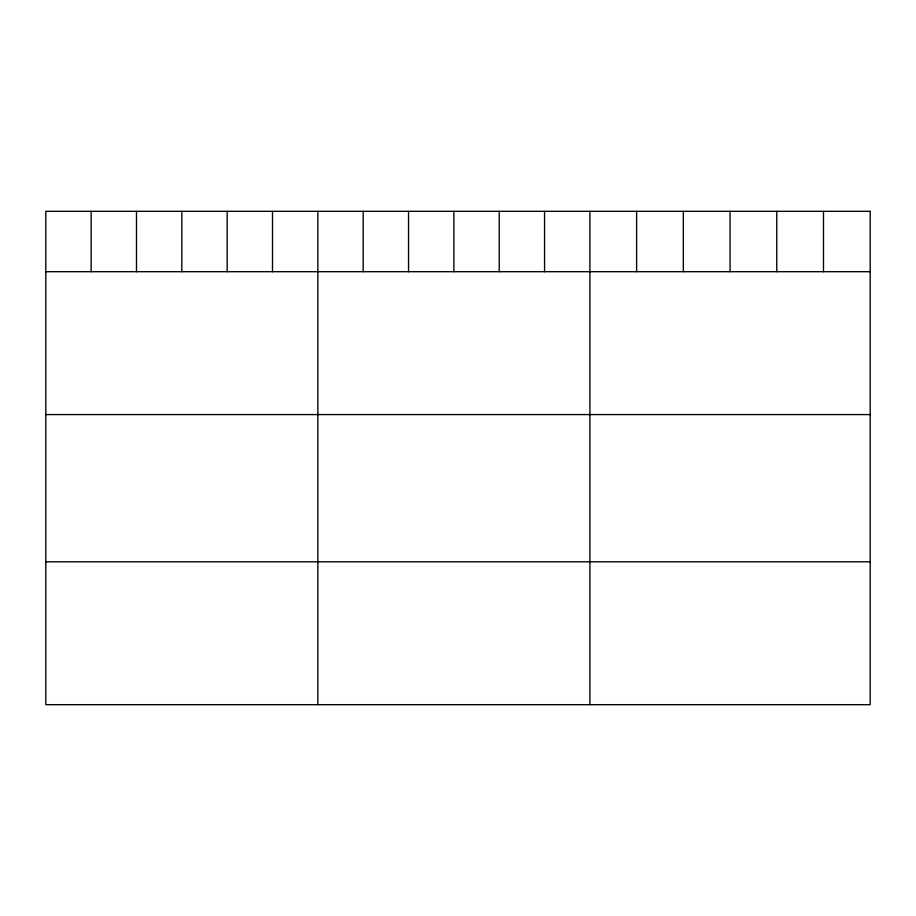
<?xml version="1.0" encoding="UTF-8"?>
<svg xmlns="http://www.w3.org/2000/svg" width="916" height="916" viewBox="0 0 916 916"><rect width="100%" height="100%" fill="white"/><g stroke="black" fill="none" stroke-linecap="round" stroke-linejoin="round"><path stroke-width="1.37" d="M45.8 271.697L870.2 271.697M45.8 414.582L870.2 414.582M45.8 561.794L870.2 561.794M823.484 211.321L823.484 271.697M776.768 211.321L776.768 271.697M730.052 211.321L730.052 271.697M683.336 211.321L683.336 271.697M636.62 211.321L636.62 271.697M589.904 211.321L589.904 704.679M544.562 211.321L544.562 271.697M499.22 211.321L499.22 271.697M453.878 211.321L453.878 271.697M408.536 211.321L408.536 271.697M363.194 211.321L363.194 271.697M317.852 211.321L317.852 704.679M272.51 211.321L272.51 271.697M227.168 211.321L227.168 271.697M181.826 211.321L181.826 271.697M136.484 211.321L136.484 271.697M91.142 211.321L91.142 271.697M870.2 211.321L45.8 211.321L45.8 704.679L870.2 704.679L870.2 211.321"/></g></svg>
